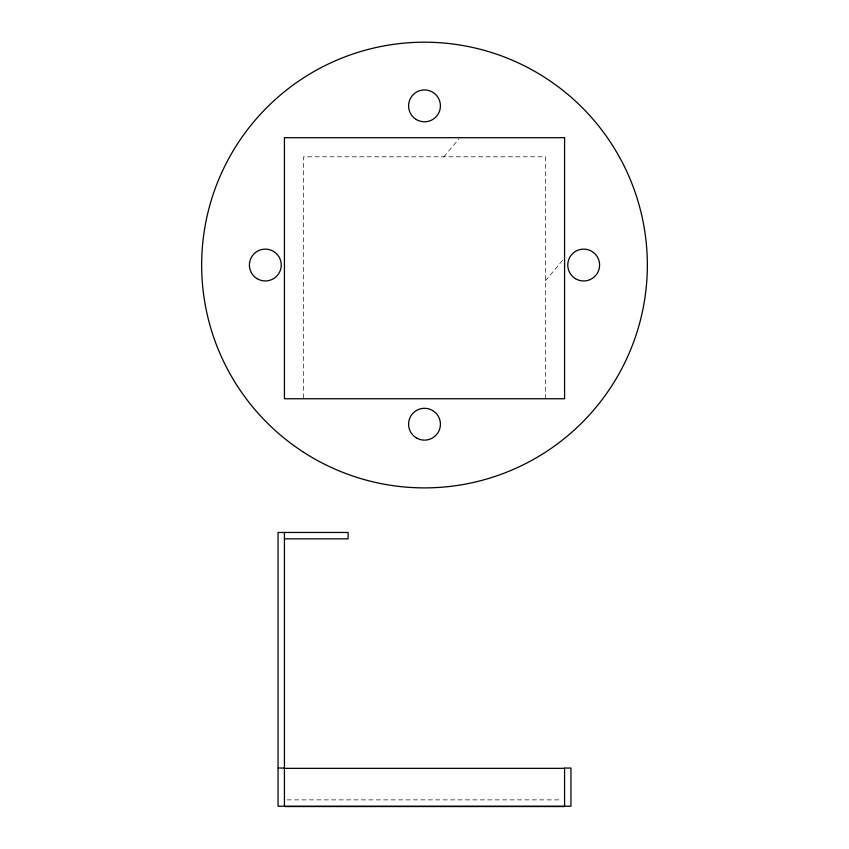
<?xml version="1.0" encoding="UTF-8"?>
<svg xmlns="http://www.w3.org/2000/svg" width="849" height="849" viewBox="0 0 849 849"><rect width="100%" height="100%" fill="white"/><g stroke="black" fill="none" stroke-linecap="round" stroke-linejoin="round"><path stroke-width="0.64" stroke-dasharray="4.25 3.18" d="M443.868 156.8L459.044 138.705M545.472 280.711L563.747 258.945M287.068 799.875L561.932 799.875M545.472 398.754L545.472 156.8L303.528 156.8L303.528 398.754"/><path stroke-width="1.27" d="M284.426 538.828L348.09 538.828L348.09 532.461L278.058 532.461L278.058 806.242L570.942 806.242L570.942 768.037L564.574 768.037L564.574 806.55L284.426 806.55L284.426 532.461M278.058 768.037L284.426 768.037M284.426 768.345L564.574 768.345M564.574 137.697L284.426 137.697L284.426 398.754L564.574 398.754L564.574 137.697M302.679 451.647A222.852 222.852 0 0 0 647.012 277.23A222.852 222.852 0 0 0 323.798 66.243A222.852 222.852 0 0 0 302.679 451.647M416.286 119.497A15.919 15.919 0 0 0 440.419 106.157A15.919 15.919 0 0 0 416.806 91.925A15.919 15.919 0 0 0 416.286 119.497M257.109 278.674A15.919 15.919 0 0 0 281.242 265.334A15.919 15.919 0 0 0 257.618 251.113A15.919 15.919 0 0 0 257.109 278.674M416.286 437.851A15.919 15.919 0 0 0 440.419 424.521A15.919 15.919 0 0 0 416.806 410.29A15.919 15.919 0 0 0 416.286 437.851M575.463 278.674A15.919 15.919 0 0 0 599.596 265.334A15.919 15.919 0 0 0 575.983 251.113A15.919 15.919 0 0 0 575.463 278.674"/></g></svg>
